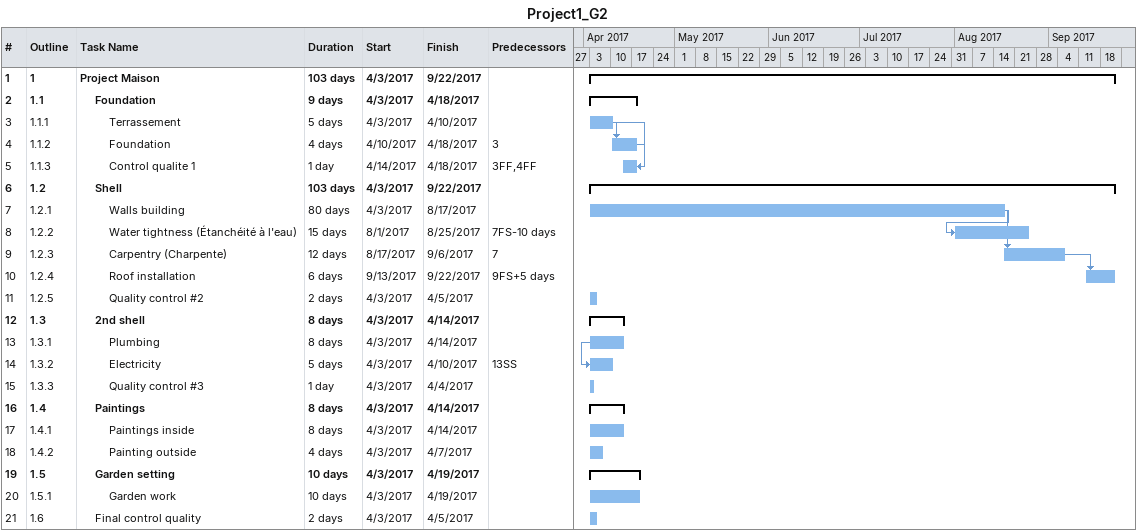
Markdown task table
Project1_G2

| ID | WBS | Task | Duration | Start | Finish | Predecessors |
|---|---|---|---|---|---|---|
| 1 | 1 | **Project Maison** | 103d | 2017-04-03 | 2017-09-22 |  |
| 2 | 1.1 | **Foundation** | 9d | 2017-04-03 | 2017-04-18 |  |
| 3 | 1.1.1 | Terrassement | 5d | 2017-04-03 | 2017-04-10 |  |
| 4 | 1.1.2 | Foundation | 4d | 2017-04-10 | 2017-04-18 | 3 |
| 5 | 1.1.3 | Control qualite 1 | 1d | 2017-04-14 | 2017-04-18 | 3FF, 4FF |
| 6 | 1.2 | **Shell** | 103d | 2017-04-03 | 2017-09-22 |  |
| 7 | 1.2.1 | Walls building | 80d | 2017-04-03 | 2017-08-17 |  |
| 8 | 1.2.2 | Water tightness (Étanchéité à l'eau) | 15d | 2017-08-01 | 2017-08-25 | 7FS-10d |
| 9 | 1.2.3 | Carpentry (Charpente) | 12d | 2017-08-17 | 2017-09-06 | 7 |
| 10 | 1.2.4 | Roof installation | 6d | 2017-09-13 | 2017-09-22 | 9FS+5d |
| 11 | 1.2.5 | Quality control #2 | 2d | 2017-04-03 | 2017-04-05 |  |
| 12 | 1.3 | **2nd shell** | 8d | 2017-04-03 | 2017-04-14 |  |
| 13 | 1.3.1 | Plumbing | 8d | 2017-04-03 | 2017-04-14 |  |
| 14 | 1.3.2 | Electricity | 5d | 2017-04-03 | 2017-04-10 | 13SS |
| 15 | 1.3.3 | Quality control #3 | 1d | 2017-04-03 | 2017-04-04 |  |
| 16 | 1.4 | **Paintings** | 8d | 2017-04-03 | 2017-04-14 |  |
| 17 | 1.4.1 | Paintings inside | 8d | 2017-04-03 | 2017-04-14 |  |
| 18 | 1.4.2 | Painting outside | 4d | 2017-04-03 | 2017-04-07 |  |
| 19 | 1.5 | **Garden setting** | 10d | 2017-04-03 | 2017-04-19 |  |
| 20 | 1.5.1 | Garden work | 10d | 2017-04-03 | 2017-04-19 |  |
| 21 | 1.6 | Final control quality | 2d | 2017-04-03 | 2017-04-05 |  |
